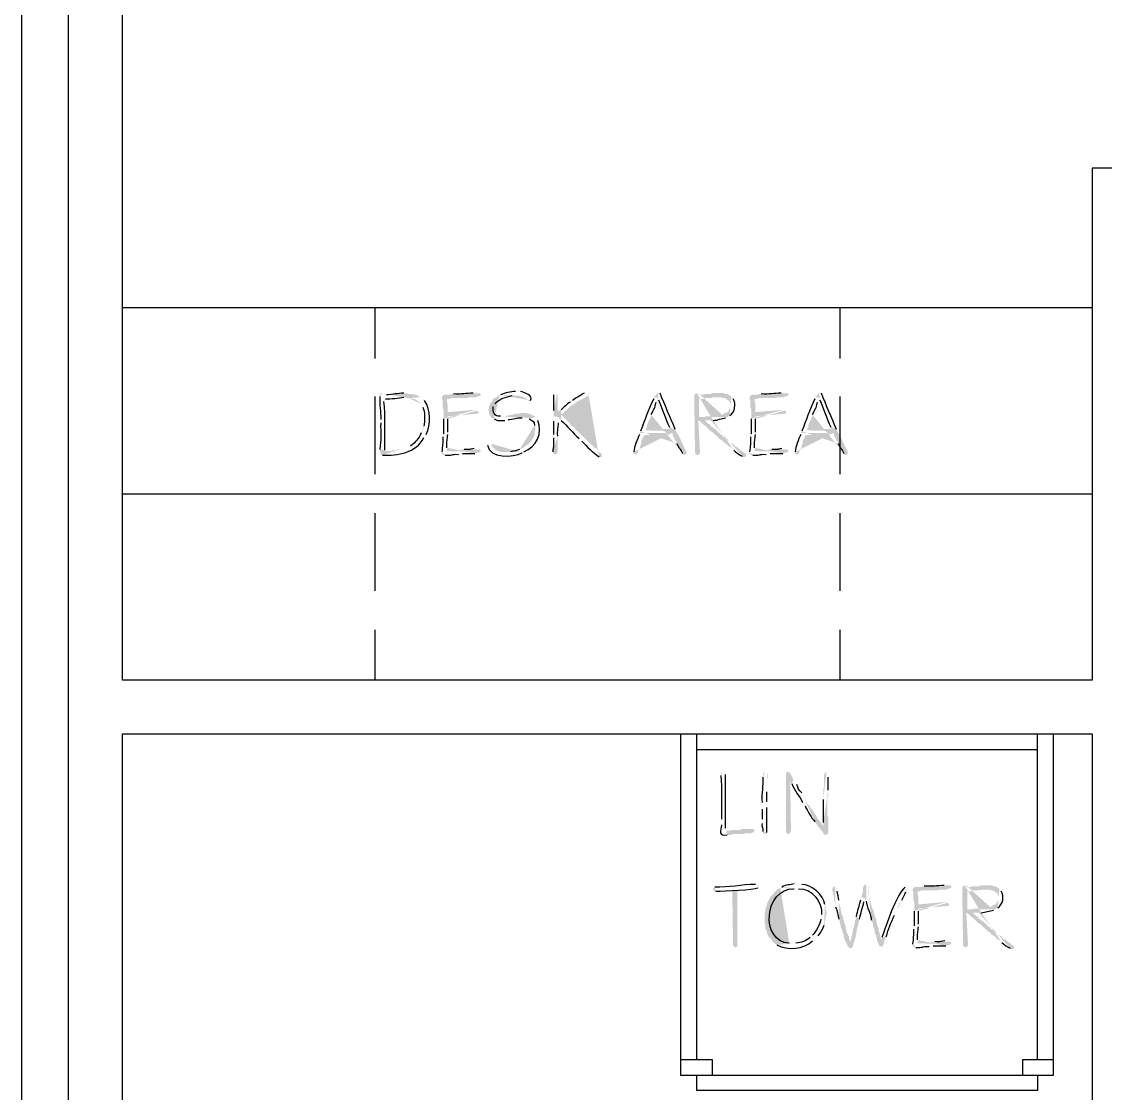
# Model space of a CAD drawing. Header units: inches. Extents: x -167 to 6071, y -6287 to -2731.
# Drawn here: x 190.4 to 260.3, y -5845.2 to -5776.1 of the extents above; entities that cross this region are included whole.
import ezdxf

# ---------------------------------------------------------------- set-up
doc = ezdxf.new("R2010")
doc.units = ezdxf.units.IN
doc.header["$LTSCALE"] = 96
doc.header["$MEASUREMENT"] = 0
doc.layers.add('Furniture', color=7, linetype='Continuous', lineweight=5, true_color=0x994d00)
doc.layers.add('PDF_Geometry', color=7, linetype='Continuous', true_color=0x4a4a4a)
doc.layers.add('PDF_Solid Fills', color=7, linetype='Continuous')

msp = doc.modelspace()

# ---------------------------------------------------------------- hatches: boundary and pattern name
at = {"layer": 'PDF_Solid Fills', "transparency": 33554559}
h = msp.add_hatch(color=256, dxfattribs=at)
h.paths.add_polyline_path([(213.663, -5800.095), (213.61, -5800.095), (213.503, -5800.149), (213.503, -5800.309)], flags=0)
h.paths.add_polyline_path([(213.557, -5801.802), (213.557, -5802.015)], flags=0)
h.paths.add_polyline_path([(213.503, -5803.722), (213.503, -5803.829), (213.823, -5803.829), (213.823, -5803.775)], flags=0)
h.paths.add_polyline_path([(213.77, -5800.629), (213.77, -5800.522), (213.877, -5800.469)], flags=0)
h.paths.add_polyline_path([(215.05, -5800.362), (216.117, -5800.362), (216.01, -5800.309), (215.957, -5800.255), (213.77, -5800.202), (213.717, -5800.149)], flags=0)
h = msp.add_hatch(color=256, dxfattribs=at)
h.paths.add_polyline_path([(215.103, -5800.095), (215.05, -5800.095)], flags=0)
h.paths.add_polyline_path([(213.93, -5800.202), (213.77, -5800.202), (215.957, -5800.255), (215.85, -5800.202), (215.743, -5800.202), (215.583, -5800.149), (215.37, -5800.149), (215.21, -5800.095)], flags=0)
h = msp.add_hatch(color=256, dxfattribs=at)
h.paths.add_polyline_path([(219.85, -5800.042), (219.69, -5800.095), (219.53, -5800.095)], flags=0)
h.paths.add_polyline_path([(218.25, -5800.149), (218.143, -5800.149), (218.037, -5800.202), (217.663, -5800.202), (217.557, -5800.255), (217.503, -5800.362), (217.503, -5800.469), (217.557, -5800.575), (217.557, -5801.002), (217.61, -5801.162), (217.61, -5801.375), (217.877, -5801.322), (217.877, -5800.789), (217.823, -5800.682), (217.823, -5800.469), (217.983, -5800.469), (218.09, -5800.415), (219.103, -5800.415), (219.263, -5800.362), (219.69, -5800.362), (219.797, -5800.309), (219.85, -5800.309), (219.957, -5800.255), (220.01, -5800.255), (220.01, -5800.202), (219.957, -5800.095)], flags=0)
h = msp.add_hatch(color=256, dxfattribs=at)
h.paths.add_polyline_path([(221.237, -5800.202), (221.13, -5800.255), (221.023, -5800.362), (220.917, -5800.415), (220.81, -5800.469), (220.703, -5800.682), (220.597, -5800.735), (220.597, -5800.842), (220.543, -5800.949), (220.543, -5801.055), (220.49, -5801.162), (220.543, -5801.269), (220.543, -5801.429), (220.597, -5801.535), (220.65, -5801.589), (220.703, -5801.695), (220.757, -5801.695), (220.863, -5801.749)], flags=0)
h.paths.add_polyline_path([(221.557, -5801.855), (221.663, -5801.855), (221.77, -5801.802)], flags=0)
h.paths.add_polyline_path([(222.677, -5801.695), (222.783, -5801.642), (223.53, -5801.642), (223.477, -5801.589), (221.29, -5801.589)], flags=0)
h.paths.add_polyline_path([(220.81, -5800.949), (220.863, -5800.842), (220.917, -5800.789)], flags=0)
h.paths.add_polyline_path([(222.037, -5800.255), (222.303, -5800.255)], flags=0)
h = msp.add_hatch(color=256, dxfattribs=at)
h.paths.add_polyline_path([(222.303, -5799.989), (222.25, -5799.989)], flags=0)
h.paths.add_polyline_path([(221.29, -5800.202), (221.237, -5800.202), (222.303, -5800.255), (222.463, -5800.255), (222.57, -5800.309), (222.677, -5800.309), (222.89, -5800.415), (222.997, -5800.522), (223.05, -5800.522), (223.05, -5800.575), (223.157, -5800.629), (223.21, -5800.575)], flags=0)
h.paths.add_polyline_path([(222.57, -5799.989), (222.41, -5799.989)], flags=0)
h = msp.add_hatch(color=256, dxfattribs=at)
h.paths.add_polyline_path([(226.837, -5800.042), (226.73, -5800.095), (226.677, -5800.095)], flags=0)
h.paths.add_polyline_path([(225.93, -5800.575), (225.877, -5800.629), (225.77, -5800.682)], flags=0)
h.paths.add_polyline_path([(225.183, -5801.162), (225.077, -5801.215), (225.023, -5801.322), (224.703, -5801.375), (224.703, -5801.589), (225.023, -5801.642), (225.077, -5801.749), (225.183, -5801.855)], flags=0)
h.paths.add_polyline_path([(226.357, -5803.029), (226.41, -5803.082), (226.517, -5803.189)], flags=0)
h.paths.add_polyline_path([(227.637, -5804.202), (227.797, -5804.202), (227.797, -5803.989), (227.69, -5803.935), (227.583, -5803.829), (227.477, -5803.669), (227.263, -5803.562), (227.21, -5803.455), (227.103, -5803.402), (226.943, -5803.242), (226.89, -5803.189), (226.517, -5802.815), (226.41, -5802.709), (226.25, -5802.549), (226.143, -5802.495), (226.09, -5802.389), (225.93, -5802.229), (225.823, -5802.175), (225.77, -5802.069), (225.663, -5801.962), (225.557, -5801.855), (225.503, -5801.802), (225.397, -5801.695), (225.183, -5801.482), (225.237, -5801.429), (225.343, -5801.375), (225.397, -5801.269), (225.503, -5801.215), (225.77, -5800.949), (225.877, -5800.895), (225.93, -5800.842), (226.143, -5800.735), (226.25, -5800.629), (226.357, -5800.575), (226.463, -5800.522), (226.57, -5800.469), (226.677, -5800.415), (226.783, -5800.362), (226.837, -5800.309), (226.943, -5800.255), (226.997, -5800.149), (226.943, -5800.095)], flags=0)
h = msp.add_hatch(color=256, dxfattribs=at)
h.paths.add_polyline_path([(224.81, -5800.095), (224.703, -5800.149), (224.703, -5800.202)], flags=0)
h.paths.add_polyline_path([(224.703, -5801.215), (224.703, -5801.375), (225.023, -5801.322), (225.023, -5801.269), (224.97, -5801.162), (224.97, -5800.202), (224.917, -5800.149)], flags=0)
h = msp.add_hatch(color=256, dxfattribs=at)
h.paths.add_polyline_path([(231.423, -5800.042), (231.37, -5800.095), (231.37, -5800.149), (231.263, -5800.255), (231.21, -5800.362), (231.477, -5800.415), (231.477, -5800.522)], flags=0)
h.paths.add_polyline_path([(232.17, -5802.282), (232.223, -5802.389), (230.623, -5802.495), (232.597, -5802.549), (232.543, -5802.442)], flags=0)
h.paths.add_polyline_path([(231.583, -5800.095), (231.53, -5800.042)], flags=0)
h = msp.add_hatch(color=256, dxfattribs=at)
h.paths.add_polyline_path([(233.93, -5800.095), (233.823, -5800.149), (233.77, -5800.255), (233.823, -5803.882), (233.823, -5803.935), (233.877, -5804.042), (233.983, -5804.095), (234.09, -5804.042), (234.143, -5803.935), (234.143, -5803.882), (234.037, -5801.855), (234.997, -5801.855)], flags=0)
h.paths.add_polyline_path([(235.797, -5801.695), (235.85, -5801.642), (234.09, -5801.642), (234.09, -5800.469), (234.357, -5800.469), (234.517, -5800.415), (234.89, -5800.415), (234.997, -5800.362), (235.37, -5800.362), (236.17, -5800.309), (236.063, -5800.255), (234.037, -5800.202), (234.037, -5800.095)], flags=0)
for points in [[(235.37, -5800.095), (234.943, -5800.095), (234.837, -5800.149), (234.463, -5800.149), (234.303, -5800.202), (234.037, -5800.202), (236.063, -5800.255), (236.01, -5800.202), (235.903, -5800.149), (235.797, -5800.149), (235.637, -5800.095), (235.53, -5800.095)], [(222.783, -5801.375), (222.623, -5801.375), (222.463, -5801.429), (222.197, -5801.429), (222.09, -5801.482), (221.983, -5801.482), (221.877, -5801.535), (221.717, -5801.535), (221.61, -5801.589), (221.29, -5801.589), (223.477, -5801.589), (223.157, -5801.429), (223.05, -5801.429), (222.943, -5801.375)], [(239.797, -5824.522), (239.69, -5824.575), (239.69, -5828.362), (239.743, -5828.469), (239.85, -5828.522), (239.957, -5828.469), (239.957, -5828.415), (240.01, -5828.309), (239.957, -5825.109), (240.17, -5825.002), (240.01, -5824.682), (239.957, -5824.629), (239.903, -5824.522)], [(237.45, -5828.202), (236.81, -5828.202), (236.757, -5828.255), (236.17, -5828.255), (236.063, -5828.309), (235.797, -5828.309), (237.663, -5828.309), (237.61, -5828.202), (237.557, -5828.202)], [(236.543, -5832.149), (236.223, -5832.149), (236.277, -5835.669), (236.33, -5835.775), (236.437, -5835.829), (236.543, -5835.775), (236.543, -5835.669)], [(252.65, -5831.829), (252.223, -5831.829), (252.117, -5831.882), (251.743, -5831.882), (251.583, -5831.935), (251.317, -5831.935), (253.343, -5831.989), (253.29, -5831.935), (253.183, -5831.882), (253.077, -5831.882), (252.917, -5831.829), (252.81, -5831.829)]]:
    msp.add_hatch(color=256, dxfattribs=at).paths.add_polyline_path(points)
h = msp.add_hatch(color=256, dxfattribs=at)
h.paths.add_polyline_path([(236.17, -5800.309), (235.37, -5800.362), (235.477, -5800.362), (235.637, -5800.415), (235.743, -5800.415), (235.85, -5800.469), (235.903, -5800.522), (236.01, -5800.575), (236.117, -5800.789), (236.117, -5801.002), (236.063, -5801.109), (236.01, -5801.162), (235.957, -5801.269), (235.903, -5801.322), (235.797, -5801.375), (235.637, -5801.429), (235.637, -5801.482), (235.477, -5801.482), (235.37, -5801.535), (235.157, -5801.535), (235.05, -5801.589), (234.517, -5801.589), (234.41, -5801.642), (234.09, -5801.642), (235.957, -5801.642), (235.957, -5801.589), (236.063, -5801.535)], flags=0)
h.paths.add_polyline_path([(236.277, -5800.469), (236.223, -5800.362)], flags=0)
h = msp.add_hatch(color=256, dxfattribs=at)
h.paths.add_polyline_path([(239.69, -5800.042), (239.53, -5800.095), (239.37, -5800.095)], flags=0)
h.paths.add_polyline_path([(238.09, -5800.149), (237.983, -5800.149), (237.877, -5800.202), (237.503, -5800.202), (237.397, -5800.255), (237.343, -5800.362), (237.343, -5800.469), (237.397, -5800.575), (237.397, -5801.002), (237.45, -5801.162), (237.45, -5801.375), (237.717, -5801.322), (237.717, -5800.789), (237.663, -5800.682), (237.663, -5800.469), (237.823, -5800.469), (237.93, -5800.415), (238.943, -5800.415), (239.103, -5800.362), (239.53, -5800.362), (239.637, -5800.309), (239.69, -5800.309), (239.797, -5800.255), (239.85, -5800.255), (239.85, -5800.202), (239.797, -5800.095)], flags=0)
h = msp.add_hatch(color=256, dxfattribs=at)
h.paths.add_polyline_path([(241.823, -5800.042), (241.77, -5800.095), (241.77, -5800.149), (241.663, -5800.255), (241.61, -5800.362), (241.877, -5800.415), (241.877, -5800.522)], flags=0)
h.paths.add_polyline_path([(242.57, -5802.282), (242.623, -5802.389), (241.023, -5802.495), (242.997, -5802.549), (242.943, -5802.442)], flags=0)
h.paths.add_polyline_path([(241.983, -5800.095), (241.93, -5800.042)], flags=0)
h = msp.add_hatch(color=256, dxfattribs=at)
h.paths.add_polyline_path([(216.117, -5800.362), (215.05, -5800.362), (215.103, -5800.362), (215.263, -5800.415), (215.37, -5800.415)], flags=0)
h.paths.add_polyline_path([(216.17, -5800.789, 0.210954), (215.37, -5800.415)], flags=0)
h.paths.add_polyline_path([(216.17, -5800.789), (216.277, -5801.002)], flags=0)
h.paths.add_polyline_path([(216.33, -5802.229), (216.33, -5802.335), (216.17, -5802.655)], flags=0)
h.paths.add_polyline_path([(215.477, -5803.509), (215.37, -5803.562), (215.263, -5803.562), (215.157, -5803.615), (214.997, -5803.669), (214.89, -5803.722), (214.677, -5803.722), (214.57, -5803.775), (214.357, -5803.775), (214.197, -5803.829), (213.503, -5803.829), (213.557, -5803.989), (213.557, -5804.042), (213.663, -5804.095)], flags=0)
h.paths.add_polyline_path([(216.33, -5802.975), (216.383, -5802.869), (216.437, -5802.869), (216.49, -5802.762)], flags=0)
h.paths.add_polyline_path([(216.383, -5800.575), (216.277, -5800.522), (216.277, -5800.469), (216.223, -5800.415)], flags=0)
h = msp.add_hatch(color=256, dxfattribs=at)
h.paths.add_polyline_path([(231.21, -5800.362), (231.157, -5800.469)], flags=0)
h.paths.add_polyline_path([(230.303, -5802.549), (230.25, -5802.655), (232.33, -5802.655), (232.383, -5802.709), (232.383, -5802.815), (232.49, -5803.029), (232.543, -5803.135), (232.65, -5803.242), (232.65, -5803.349)], flags=0)
h.paths.add_polyline_path([(233.023, -5803.989), (233.13, -5804.095), (233.237, -5804.042), (233.29, -5803.935), (232.81, -5802.922), (232.703, -5802.709), (232.65, -5802.655), (232.597, -5802.549), (230.623, -5802.495), (230.73, -5802.282), (230.73, -5802.175), (230.783, -5802.015), (230.89, -5801.802), (230.943, -5801.695), (230.943, -5801.642), (230.997, -5801.589), (230.997, -5801.482)], flags=0)
h.paths.add_polyline_path([(231.317, -5800.682), (231.423, -5800.575), (231.477, -5800.415)], flags=0)
h = msp.add_hatch(color=256, dxfattribs=at)
h.paths.add_polyline_path([(241.61, -5800.362), (241.557, -5800.469)], flags=0)
h.paths.add_polyline_path([(240.703, -5802.549), (240.65, -5802.655), (242.73, -5802.655), (242.783, -5802.709), (242.783, -5802.815), (242.89, -5803.029), (242.943, -5803.135), (243.05, -5803.242), (243.05, -5803.349)], flags=0)
h.paths.add_polyline_path([(243.423, -5803.989), (243.53, -5804.095), (243.637, -5804.042), (243.69, -5803.935), (243.21, -5802.922), (243.103, -5802.709), (243.05, -5802.655), (242.997, -5802.549), (241.023, -5802.495), (241.13, -5802.282), (241.13, -5802.175), (241.183, -5802.015), (241.29, -5801.802), (241.343, -5801.695), (241.343, -5801.642), (241.397, -5801.589), (241.397, -5801.482)], flags=0)
h.paths.add_polyline_path([(241.717, -5800.682), (241.823, -5800.575), (241.877, -5800.415)], flags=0)
h = msp.add_hatch(color=256, dxfattribs=at)
h.paths.add_polyline_path([(219.69, -5801.162), (217.877, -5801.322), (217.61, -5801.375), (217.61, -5801.749)], flags=0)
h.paths.add_polyline_path([(217.61, -5802.709), (217.61, -5802.815), (217.557, -5802.922)], flags=0)
h.paths.add_polyline_path([(217.503, -5803.882), (217.503, -5803.989), (217.61, -5804.095), (217.717, -5804.095)], flags=0)
h.paths.add_polyline_path([(218.57, -5804.042), (218.677, -5804.042), (218.837, -5803.989)], flags=0)
h.paths.add_polyline_path([(219.637, -5803.989), (219.797, -5803.935), (219.903, -5803.935), (219.957, -5803.882), (217.823, -5803.829), (217.823, -5803.615)], flags=0)
h.paths.add_polyline_path([(217.877, -5802.762), (217.877, -5802.602)], flags=0)
h.paths.add_polyline_path([(217.877, -5801.749), (217.877, -5801.589), (219.69, -5801.429), (219.85, -5801.429), (219.85, -5801.322), (219.797, -5801.215)], flags=0)
h = msp.add_hatch(color=256, dxfattribs=at)
h.paths.add_polyline_path([(223.53, -5801.642), (222.783, -5801.642), (222.89, -5801.695), (223.05, -5801.695), (223.157, -5801.749)], flags=0)
h.paths.add_polyline_path([(223.477, -5802.175), (223.53, -5802.282), (223.53, -5802.495), (223.477, -5802.602), (223.477, -5802.815), (223.37, -5803.029), (223.317, -5803.135), (223.05, -5803.402), (222.943, -5803.455), (222.837, -5803.562), (222.517, -5803.722)], flags=0)
h.paths.add_polyline_path([(221.93, -5803.882), (221.557, -5803.882), (222.783, -5803.882)], flags=0)
h.paths.add_polyline_path([(223.69, -5801.855), (223.583, -5801.749)], flags=0)
h = msp.add_hatch(color=256, dxfattribs=at)
h.paths.add_polyline_path([(224.703, -5801.589), (224.703, -5801.909)], flags=0)
h.paths.add_polyline_path([(224.703, -5802.762), (224.703, -5802.975)], flags=0)
h.paths.add_polyline_path([(224.65, -5803.882), (224.703, -5803.989), (224.81, -5804.042), (224.863, -5804.042), (224.917, -5803.989), (224.97, -5803.882), (224.97, -5802.869)], flags=0)
h.paths.add_polyline_path([(225.023, -5802.015), (225.023, -5801.642)], flags=0)
h = msp.add_hatch(color=256, dxfattribs=at)
h.paths.add_polyline_path([(239.53, -5801.162), (237.717, -5801.322), (237.45, -5801.375), (237.45, -5801.749)], flags=0)
h.paths.add_polyline_path([(237.45, -5802.709), (237.45, -5802.815), (237.397, -5802.922)], flags=0)
h.paths.add_polyline_path([(237.343, -5803.882), (237.343, -5803.989), (237.45, -5804.095), (237.557, -5804.095)], flags=0)
h.paths.add_polyline_path([(238.41, -5804.042), (238.517, -5804.042), (238.677, -5803.989)], flags=0)
h.paths.add_polyline_path([(239.477, -5803.989), (239.637, -5803.935), (239.743, -5803.935), (239.797, -5803.882), (237.663, -5803.829), (237.663, -5803.615)], flags=0)
h.paths.add_polyline_path([(237.717, -5802.762), (237.717, -5802.602)], flags=0)
h.paths.add_polyline_path([(237.717, -5801.749), (237.717, -5801.589), (239.53, -5801.429), (239.69, -5801.429), (239.69, -5801.322), (239.637, -5801.215)], flags=0)
h = msp.add_hatch(color=256, dxfattribs=at)
h.paths.add_polyline_path([(234.997, -5801.855), (234.037, -5801.855), (234.143, -5801.909), (234.357, -5802.122), (234.463, -5802.175), (234.57, -5802.282), (234.837, -5802.549), (234.943, -5802.602), (235.21, -5802.869), (235.317, -5802.922), (235.37, -5803.029), (235.477, -5803.082), (235.583, -5803.135), (235.637, -5803.242), (235.743, -5803.295), (235.797, -5803.349), (235.903, -5803.402), (235.957, -5803.509), (236.17, -5803.615), (236.33, -5803.775)], flags=0)
h.paths.add_polyline_path([(236.863, -5804.149), (236.917, -5804.202), (237.077, -5804.202), (237.13, -5804.095), (237.077, -5803.989), (236.97, -5803.935), (236.863, -5803.829), (236.757, -5803.775), (236.597, -5803.615), (236.383, -5803.509), (236.33, -5803.402), (236.117, -5803.295), (236.01, -5803.189), (235.903, -5803.135), (235.85, -5803.029), (235.637, -5802.922), (235.583, -5802.815), (235.477, -5802.762), (235.157, -5802.442), (235.05, -5802.389), (234.943, -5802.282), (234.837, -5802.229), (234.783, -5802.122), (234.677, -5802.069), (234.463, -5801.855), (234.837, -5801.855)], flags=0)
h = msp.add_hatch(color=256, dxfattribs=at)
h.paths.add_polyline_path([(230.25, -5802.655), (230.25, -5802.762)], flags=0)
h.paths.add_polyline_path([(229.877, -5803.882), (229.877, -5803.989), (229.983, -5804.042), (230.037, -5804.042), (230.143, -5803.935), (230.143, -5803.829), (230.25, -5803.722), (230.303, -5803.509), (230.303, -5803.455), (230.357, -5803.349), (230.357, -5803.189), (230.463, -5802.975), (230.517, -5802.869), (230.517, -5802.815), (232.33, -5802.655)], flags=0)
h = msp.add_hatch(color=256, dxfattribs=at)
h.paths.add_polyline_path([(240.65, -5802.655), (240.65, -5802.762)], flags=0)
h.paths.add_polyline_path([(240.277, -5803.882), (240.277, -5803.989), (240.383, -5804.042), (240.437, -5804.042), (240.543, -5803.935), (240.543, -5803.829), (240.65, -5803.722), (240.703, -5803.509), (240.703, -5803.455), (240.757, -5803.349), (240.757, -5803.189), (240.917, -5802.869), (240.917, -5802.815), (242.73, -5802.655)], flags=0)
h = msp.add_hatch(color=256, dxfattribs=at)
h.paths.add_polyline_path([(219.797, -5803.669), (219.583, -5803.669)], flags=0)
h.paths.add_polyline_path([(218.943, -5803.722), (218.783, -5803.722), (218.677, -5803.775), (218.197, -5803.775), (218.037, -5803.829), (217.823, -5803.829), (219.957, -5803.882), (220.01, -5803.829), (219.957, -5803.722)], flags=0)
h = msp.add_hatch(color=256, dxfattribs=at)
h.paths.add_polyline_path([(220.543, -5803.295), (220.437, -5803.349), (220.437, -5803.455)], flags=0)
h.paths.add_polyline_path([(222.677, -5803.935), (222.783, -5803.882), (221.237, -5803.882), (221.13, -5803.829), (221.077, -5803.829), (220.97, -5803.775), (220.917, -5803.669), (220.81, -5803.615), (220.703, -5803.509), (220.703, -5803.402), (220.65, -5803.349)], flags=0)
h = msp.add_hatch(color=256, dxfattribs=at)
h.paths.add_polyline_path([(239.637, -5803.669), (239.423, -5803.669)], flags=0)
h.paths.add_polyline_path([(238.783, -5803.722), (238.623, -5803.722), (238.517, -5803.775), (238.037, -5803.775), (237.877, -5803.829), (237.663, -5803.829), (239.797, -5803.882), (239.85, -5803.829), (239.797, -5803.722)], flags=0)
h = msp.add_hatch(color=256, dxfattribs=at)
h.paths.add_polyline_path([(235.637, -5824.522), (235.53, -5824.575), (235.477, -5824.735)], flags=0)
h.paths.add_polyline_path([(235.53, -5827.562), (235.53, -5827.935)], flags=0)
h.paths.add_polyline_path([(235.903, -5828.575), (236.117, -5828.575), (236.277, -5828.522), (236.97, -5828.522), (237.077, -5828.469), (237.45, -5828.469), (237.557, -5828.415), (237.61, -5828.415), (237.663, -5828.309), (235.797, -5828.309), (235.797, -5828.149)], flags=0)
h.paths.add_polyline_path([(235.797, -5824.682), (235.743, -5824.575)], flags=0)
h = msp.add_hatch(color=256, dxfattribs=at)
h.paths.add_polyline_path([(238.357, -5824.522), (238.25, -5824.575), (238.197, -5824.735), (238.197, -5824.842)], flags=0)
h.paths.add_polyline_path([(238.143, -5826.495), (238.143, -5826.922)], flags=0)
h.paths.add_polyline_path([(238.143, -5827.562), (238.143, -5827.829)], flags=0)
h.paths.add_polyline_path([(238.197, -5828.362), (238.25, -5828.469), (238.303, -5828.522), (238.357, -5828.522), (238.41, -5828.469), (238.463, -5828.415)], flags=0)
h.paths.add_polyline_path([(238.463, -5826.815), (238.463, -5826.442)], flags=0)
h.paths.add_polyline_path([(238.463, -5825.802), (238.463, -5825.002), (238.517, -5824.895), (238.517, -5824.682), (238.463, -5824.575)], flags=0)
h = msp.add_hatch(color=256, dxfattribs=at)
h.paths.add_polyline_path([(242.303, -5824.522), (242.197, -5824.575), (242.143, -5824.735), (242.143, -5825.535), (242.09, -5825.589), (242.09, -5826.282)], flags=0)
h.paths.add_polyline_path([(242.09, -5827.775), (242.09, -5828.042), (241.77, -5828.042), (241.877, -5828.149), (241.93, -5828.255), (242.037, -5828.362), (242.09, -5828.469), (242.143, -5828.522), (242.197, -5828.575), (242.25, -5828.575), (242.357, -5828.522), (242.41, -5828.415), (242.41, -5827.455), (242.357, -5827.349), (242.357, -5826.175), (242.41, -5826.069), (242.41, -5825.695)], flags=0)
h.paths.add_polyline_path([(242.41, -5824.842), (242.41, -5824.575)], flags=0)
h = msp.add_hatch(color=256, dxfattribs=at)
h.paths.add_polyline_path([(240.17, -5825.002), (239.957, -5825.109), (239.957, -5825.162), (240.063, -5825.269)], flags=0)
h.paths.add_polyline_path([(240.757, -5826.495), (240.81, -5826.602), (240.917, -5826.709)], flags=0)
h.paths.add_polyline_path([(241.557, -5827.722), (241.77, -5828.042), (242.09, -5828.042), (242.037, -5827.935), (241.983, -5827.882), (241.877, -5827.669), (241.77, -5827.615), (241.61, -5827.295), (241.503, -5827.189), (241.397, -5826.975), (241.29, -5826.869), (241.183, -5826.655), (241.13, -5826.655), (241.023, -5826.442), (240.97, -5826.389), (240.757, -5825.962), (240.703, -5825.855)], flags=0)
h.paths.add_polyline_path([(240.383, -5825.322), (240.277, -5825.109)], flags=0)
h = msp.add_hatch(color=256, dxfattribs=at)
h.paths.add_polyline_path([(240.33, -5831.722), (240.223, -5831.722)], flags=0)
h.paths.add_polyline_path([(239.423, -5831.935), (239.317, -5831.989), (240.33, -5832.042), (240.49, -5832.042)], flags=0)
h.paths.add_polyline_path([(241.983, -5833.695), (241.983, -5833.909), (241.93, -5834.015)], flags=0)
h.paths.add_polyline_path([(241.397, -5835.029), (241.237, -5835.189)], flags=0)
h.paths.add_polyline_path([(240.33, -5835.562), (240.223, -5835.562), (240.063, -5835.615), (239.05, -5835.615), (239.103, -5835.669)], flags=0)
h.paths.add_polyline_path([(241.397, -5835.402), (241.503, -5835.349), (241.503, -5835.295), (241.61, -5835.242), (241.717, -5835.135), (241.77, -5835.082)], flags=0)
h.paths.add_polyline_path([(242.143, -5834.389), (242.197, -5834.282), (242.197, -5834.175), (242.25, -5834.069), (242.25, -5833.855), (242.303, -5833.695), (242.303, -5833.535), (242.25, -5833.375), (242.25, -5833.162), (242.197, -5833.055)], flags=0)
h.paths.add_polyline_path([(240.703, -5831.775), (240.597, -5831.775), (240.49, -5831.722)], flags=0)
h = msp.add_hatch(color=256, dxfattribs=at)
h.paths.add_polyline_path([(237.77, -5831.775), (237.717, -5831.775)], flags=0)
h.paths.add_polyline_path([(235.103, -5831.935), (234.997, -5831.989), (234.997, -5832.095), (235.05, -5832.202), (235.157, -5832.202)], flags=0)
h.paths.add_polyline_path([(237.877, -5831.989), (237.93, -5831.882), (237.877, -5831.829)], flags=0)
h = msp.add_hatch(color=256, dxfattribs=at)
h.paths.add_polyline_path([(239.317, -5831.989), (239.103, -5832.095), (239.05, -5832.202), (238.943, -5832.255), (238.89, -5832.362), (238.73, -5832.522), (238.677, -5832.575), (238.517, -5832.895), (238.463, -5833.002), (238.463, -5833.109), (238.357, -5833.322), (238.357, -5833.535), (238.303, -5833.695), (238.303, -5834.229), (238.357, -5834.335), (238.357, -5834.602), (238.463, -5834.815), (238.463, -5834.922), (238.517, -5835.029), (238.57, -5835.135), (238.623, -5835.189), (238.73, -5835.295), (238.783, -5835.349), (238.783, -5835.402), (238.943, -5835.562), (239.05, -5835.615), (240.063, -5835.615), (239.903, -5835.562)], flags=0)
h.paths.add_polyline_path([(240.223, -5832.042), (240.33, -5832.042)], flags=0)
h = msp.add_hatch(color=256, dxfattribs=at)
h.paths.add_polyline_path([(242.837, -5831.882), (242.73, -5831.935), (242.677, -5832.042), (242.677, -5832.149), (242.73, -5832.309), (242.73, -5832.415), (242.783, -5832.522), (242.783, -5832.789), (242.837, -5832.842), (242.837, -5832.949), (242.89, -5833.055), (242.89, -5833.215)], flags=0)
h.paths.add_polyline_path([(243.103, -5834.015), (243.157, -5834.122), (243.157, -5834.229), (243.21, -5834.389), (243.21, -5834.495), (243.317, -5834.709), (243.317, -5834.815), (243.423, -5835.029), (243.423, -5835.189), (243.477, -5835.349), (243.637, -5835.669), (243.637, -5835.722), (243.797, -5835.882), (243.903, -5835.882), (244.01, -5835.775), (244.01, -5835.669), (244.063, -5835.509), (243.85, -5835.509), (243.85, -5835.455), (243.797, -5835.349), (243.743, -5835.242), (243.743, -5835.135), (243.69, -5835.029), (243.583, -5834.815), (243.583, -5834.709), (243.53, -5834.602), (243.53, -5834.442), (243.423, -5834.229), (243.423, -5834.069), (243.37, -5833.962), (243.37, -5833.855), (243.263, -5833.642), (243.263, -5833.535), (243.21, -5833.429), (243.21, -5833.269), (243.157, -5833.162), (243.157, -5833.055), (243.103, -5832.949), (243.103, -5832.789)], flags=0)
h.paths.add_polyline_path([(242.997, -5832.202), (242.997, -5832.149), (242.943, -5831.989), (242.89, -5831.935)], flags=0)
h = msp.add_hatch(color=256, dxfattribs=at)
h.paths.add_polyline_path([(244.863, -5831.775), (244.81, -5831.775), (244.703, -5831.882), (244.65, -5831.989), (244.65, -5832.255), (244.597, -5832.362), (244.597, -5832.469), (244.543, -5832.575), (244.81, -5832.682), (244.81, -5832.735), (244.863, -5832.842)], flags=0)
h.paths.add_polyline_path([(245.183, -5834.069), (245.29, -5834.282), (245.29, -5834.442), (245.343, -5834.549), (245.397, -5834.709), (245.397, -5834.815), (245.45, -5834.975), (245.503, -5835.029), (245.503, -5835.189), (245.557, -5835.295), (245.557, -5835.402), (245.61, -5835.509), (245.663, -5835.669), (245.717, -5835.722), (245.823, -5835.775), (245.93, -5835.775), (245.93, -5835.722), (246.037, -5835.509), (246.037, -5835.349), (245.823, -5835.349), (245.77, -5835.189), (245.77, -5835.082), (245.717, -5834.975), (245.717, -5834.869), (245.663, -5834.762), (245.663, -5834.602), (245.557, -5834.389), (245.557, -5834.282), (245.503, -5834.175), (245.503, -5834.015), (245.397, -5833.802), (245.397, -5833.695), (245.343, -5833.589), (245.343, -5833.482), (245.237, -5833.269), (245.183, -5833.055), (245.13, -5832.842), (245.077, -5832.682), (245.023, -5832.575), (245.023, -5832.415), (244.97, -5832.362), (244.97, -5832.042), (245.023, -5831.935), (244.97, -5831.829)], flags=0)
h = msp.add_hatch(color=256, dxfattribs=at)
h.paths.add_polyline_path([(247.423, -5831.935), (247.37, -5831.935)], flags=0)
h.paths.add_polyline_path([(245.877, -5835.189), (245.823, -5835.349), (246.037, -5835.349), (246.143, -5835.135)], flags=0)
h.paths.add_polyline_path([(246.677, -5833.749), (246.89, -5833.322), (246.89, -5833.215), (246.997, -5833.002), (247.103, -5832.895), (247.157, -5832.789)], flags=0)
h.paths.add_polyline_path([(247.423, -5832.255), (247.53, -5832.095), (247.53, -5831.935)], flags=0)
h = msp.add_hatch(color=256, dxfattribs=at)
h.paths.add_polyline_path([(250.197, -5831.775), (250.037, -5831.829), (249.877, -5831.829)], flags=0)
h.paths.add_polyline_path([(248.597, -5831.882), (248.49, -5831.882), (248.383, -5831.935), (248.01, -5831.935), (247.903, -5831.989), (247.85, -5832.095), (247.85, -5832.202), (247.903, -5832.309), (247.903, -5832.735), (247.957, -5832.895), (247.957, -5833.109), (248.223, -5833.055), (248.223, -5832.522), (248.17, -5832.415), (248.17, -5832.202), (248.33, -5832.202), (248.437, -5832.149), (249.45, -5832.149), (249.61, -5832.095), (250.037, -5832.095), (250.143, -5832.042), (250.197, -5832.042), (250.303, -5831.989), (250.357, -5831.989), (250.357, -5831.935), (250.303, -5831.829)], flags=0)
h = msp.add_hatch(color=256, dxfattribs=at)
h.paths.add_polyline_path([(251.21, -5831.829), (251.103, -5831.882), (251.05, -5831.989), (251.103, -5835.615), (251.103, -5835.669), (251.157, -5835.775), (251.263, -5835.829), (251.37, -5835.775), (251.423, -5835.669), (251.423, -5835.615), (251.317, -5833.589), (252.277, -5833.589)], flags=0)
h.paths.add_polyline_path([(253.077, -5833.429), (253.13, -5833.375), (251.37, -5833.375), (251.37, -5832.202), (251.637, -5832.202), (251.797, -5832.149), (252.17, -5832.149), (252.277, -5832.095), (252.65, -5832.095), (253.45, -5832.042), (253.343, -5831.989), (251.317, -5831.935), (251.317, -5831.829)], flags=0)
h = msp.add_hatch(color=256, dxfattribs=at)
h.paths.add_polyline_path([(253.45, -5832.042), (252.65, -5832.095), (252.757, -5832.095), (252.917, -5832.149), (253.023, -5832.149), (253.13, -5832.202), (253.183, -5832.255), (253.29, -5832.309), (253.397, -5832.522), (253.397, -5832.735), (253.343, -5832.842), (253.29, -5832.895), (253.237, -5833.002), (253.183, -5833.055), (253.077, -5833.109), (252.917, -5833.162), (252.917, -5833.215), (252.757, -5833.215), (252.65, -5833.269), (252.437, -5833.269), (252.33, -5833.322), (251.797, -5833.322), (251.69, -5833.375), (251.37, -5833.375), (253.237, -5833.375), (253.237, -5833.322), (253.343, -5833.269)], flags=0)
h.paths.add_polyline_path([(253.557, -5832.202), (253.503, -5832.095)], flags=0)
h = msp.add_hatch(color=256, dxfattribs=at)
h.paths.add_polyline_path([(244.543, -5832.575), (244.49, -5832.682), (244.49, -5832.789)], flags=0)
h.paths.add_polyline_path([(244.223, -5833.855), (244.17, -5833.962), (244.17, -5834.069), (244.117, -5834.175), (244.117, -5834.335), (244.063, -5834.442), (244.063, -5834.549), (244.01, -5834.655), (244.01, -5834.762), (243.957, -5834.922), (243.957, -5835.029), (243.903, -5835.135), (243.903, -5835.242), (243.85, -5835.402), (243.85, -5835.509), (244.063, -5835.509), (244.117, -5835.349), (244.17, -5835.189), (244.17, -5835.082), (244.223, -5834.975), (244.223, -5834.815), (244.277, -5834.709), (244.277, -5834.549), (244.33, -5834.442), (244.33, -5834.335), (244.383, -5834.229), (244.383, -5834.122), (244.437, -5834.015)], flags=0)
h.paths.add_polyline_path([(244.703, -5832.895), (244.81, -5832.682)], flags=0)
h = msp.add_hatch(color=256, dxfattribs=at)
h.paths.add_polyline_path([(250.037, -5832.895), (248.223, -5833.055), (247.957, -5833.109), (247.957, -5833.482)], flags=0)
h.paths.add_polyline_path([(247.957, -5834.442), (247.957, -5834.549), (247.903, -5834.655)], flags=0)
h.paths.add_polyline_path([(247.85, -5835.615), (247.85, -5835.722), (247.957, -5835.829), (248.063, -5835.829)], flags=0)
h.paths.add_polyline_path([(248.917, -5835.775), (249.023, -5835.775), (249.183, -5835.722)], flags=0)
h.paths.add_polyline_path([(249.983, -5835.722), (250.143, -5835.669), (250.25, -5835.669), (250.303, -5835.615), (248.17, -5835.562), (248.17, -5835.349)], flags=0)
h.paths.add_polyline_path([(248.223, -5834.495), (248.223, -5834.335)], flags=0)
h.paths.add_polyline_path([(248.223, -5833.482), (248.223, -5833.322), (250.037, -5833.162), (250.197, -5833.162), (250.197, -5833.055), (250.143, -5832.949)], flags=0)
h = msp.add_hatch(color=256, dxfattribs=at)
h.paths.add_polyline_path([(252.277, -5833.589), (251.317, -5833.589), (251.423, -5833.642), (251.637, -5833.855), (251.743, -5833.909), (251.85, -5834.015), (252.117, -5834.282), (252.223, -5834.335), (252.49, -5834.602), (252.597, -5834.655), (252.65, -5834.762), (252.863, -5834.869), (252.917, -5834.975), (253.023, -5835.029), (253.077, -5835.082), (253.183, -5835.135), (253.237, -5835.242), (253.45, -5835.349), (253.61, -5835.509)], flags=0)
h.paths.add_polyline_path([(254.143, -5835.882), (254.197, -5835.935), (254.357, -5835.935), (254.41, -5835.829), (254.357, -5835.722), (254.25, -5835.669), (254.143, -5835.562), (254.037, -5835.509), (253.877, -5835.349), (253.663, -5835.242), (253.61, -5835.135), (253.503, -5835.082), (253.397, -5835.029), (253.29, -5834.922), (253.183, -5834.869), (253.13, -5834.762), (252.917, -5834.655), (252.863, -5834.549), (252.757, -5834.495), (252.437, -5834.175), (252.33, -5834.122), (252.223, -5834.015), (252.117, -5833.962), (252.063, -5833.855), (251.957, -5833.802), (251.85, -5833.695), (251.743, -5833.589), (252.117, -5833.589)], flags=0)
h = msp.add_hatch(color=256, dxfattribs=at)
h.paths.add_polyline_path([(250.143, -5835.402), (249.93, -5835.402)], flags=0)
h.paths.add_polyline_path([(249.29, -5835.455), (249.13, -5835.455), (249.023, -5835.509), (248.543, -5835.509), (248.383, -5835.562), (248.17, -5835.562), (250.303, -5835.615), (250.357, -5835.562), (250.303, -5835.455)], flags=0)

# ---------------------------------------------------------------- linework, layer by layer
at = {"layer": 'Furniture', "transparency": 33554687}
msp.add_lwpolyline([(232.917, -5822.069), (256.917, -5822.069), (256.917, -5844.095), (232.917, -5844.095)], close=True, dxfattribs=at)
for points in [[(233.93, -5843.082), (233.93, -5822.069)], [(255.903, -5843.082), (255.903, -5822.069)], [(255.903, -5823.082), (233.93, -5823.082)], [(234.943, -5844.095), (234.943, -5843.082), (232.917, -5843.082)], [(256.917, -5843.082), (254.943, -5843.082), (254.943, -5844.095)], [(255.903, -5844.095), (255.903, -5845.055), (233.93, -5845.055), (233.93, -5844.095)]]:
    msp.add_lwpolyline(points, dxfattribs=at)
at = {"layer": 'PDF_Geometry', "color": 7}
msp.add_lwpolyline([(191.903, -5581.109), (193.397, -5581.109), (193.397, -6048.575), (190.41, -6048.575), (190.41, -5581.109)], close=True, dxfattribs=at)
for points in [[(369.93, -5829.055), (262.943, -5829.055), (262.943, -5785.589), (259.423, -5785.589), (259.423, -5818.602), (196.917, -5818.602), (196.917, -5581.109)], [(196.917, -5994.069), (196.917, -5822.069), (259.423, -5822.069), (259.423, -5847.135), (265.397, -5853.109), (267.903, -5850.655), (262.943, -5845.695), (262.943, -5832.575), (324.917, -5832.575), (324.917, -5872.575), (289.823, -5872.575), (284.863, -5867.615), (282.41, -5870.069), (286.25, -5873.962), (283.423, -5876.789), (285.93, -5879.295), (289.13, -5876.095), (376.97, -5876.095)]]:
    msp.add_lwpolyline(points, dxfattribs=at)
at = {"layer": 'PDF_Geometry'}
for points in [[(259.423, -5794.602), (196.917, -5794.602)], [(213.183, -5794.602), (213.183, -5797.855)], [(243.157, -5794.602), (243.157, -5797.855)], [(213.183, -5800.309), (213.183, -5805.322)], [(243.157, -5800.309), (243.157, -5805.322)], [(259.423, -5806.602), (196.917, -5806.602)], [(213.183, -5807.829), (213.183, -5812.842)], [(243.157, -5807.829), (243.157, -5812.842)], [(213.183, -5815.349), (213.183, -5818.602)], [(243.157, -5815.349), (243.157, -5818.602)], [(233.93, -5843.082), (233.93, -5822.069)], [(255.903, -5843.082), (255.903, -5822.069)], [(255.903, -5823.082), (233.93, -5823.082)], [(234.943, -5844.095), (234.943, -5843.082), (232.917, -5843.082)], [(256.917, -5843.082), (254.943, -5843.082), (254.943, -5844.095)], [(255.903, -5844.095), (255.903, -5845.055), (233.93, -5845.055), (233.93, -5844.095)]]:
    msp.add_lwpolyline(points, dxfattribs=at)
msp.add_lwpolyline([(232.917, -5822.069), (256.917, -5822.069), (256.917, -5844.095), (232.917, -5844.095)], close=True, dxfattribs=at)
for points in [[(213.503, -5800.309), (213.463, -5800.928), (213.585, -5801.21), (213.557, -5801.802)], [(215.05, -5800.095), (214.673, -5800.107), (214.308, -5800.191), (213.93, -5800.202)], [(219.53, -5800.095), (219.046, -5800.112), (218.792, -5800.18), (218.25, -5800.149)], [(220.917, -5800.789), (221.244, -5800.405), (221.601, -5800.369), (222.037, -5800.255)], [(222.25, -5799.989), (221.92, -5799.999), (221.59, -5800.064), (221.29, -5800.202)], [(223.21, -5800.575), (223.462, -5800.223), (222.782, -5800.065), (222.57, -5799.989)], [(224.703, -5800.202), (224.703, -5800.54), (224.703, -5800.878), (224.703, -5801.215)], [(226.677, -5800.095), (226.494, -5800.209), (226.046, -5800.433), (225.93, -5800.575)], [(232.543, -5802.442), (232.236, -5801.655), (231.867, -5800.894), (231.583, -5800.095)], [(239.37, -5800.095), (238.886, -5800.112), (238.632, -5800.18), (238.09, -5800.149)], [(242.943, -5802.442), (242.636, -5801.655), (242.267, -5800.894), (241.983, -5800.095)], [(213.823, -5803.775), (213.794, -5802.799), (213.886, -5801.551), (213.77, -5800.629)], [(213.877, -5800.469), (214.191, -5800.466), (214.74, -5800.406), (215.05, -5800.362)], [(216.277, -5801.002), (216.416, -5801.279), (216.426, -5801.927), (216.33, -5802.229)], [(216.49, -5802.762), (216.777, -5802.062), (216.824, -5801.223), (216.383, -5800.575)], [(221.29, -5801.589), (220.848, -5801.607), (220.782, -5801.316), (220.81, -5800.949)], [(225.77, -5800.682), (225.529, -5800.803), (225.391, -5801.003), (225.183, -5801.162)], [(231.157, -5800.469), (230.784, -5801.181), (230.601, -5801.84), (230.303, -5802.549)], [(230.997, -5801.482), (231.178, -5801.103), (231.228, -5801.102), (231.317, -5800.682)], [(231.477, -5800.522), (231.694, -5801.097), (231.913, -5801.72), (232.17, -5802.282)], [(236.063, -5801.535), (236.401, -5801.357), (236.494, -5800.781), (236.277, -5800.469)], [(241.557, -5800.469), (241.184, -5801.181), (241.001, -5801.84), (240.703, -5802.549)], [(241.397, -5801.482), (241.578, -5801.103), (241.628, -5801.102), (241.717, -5800.682)], [(241.877, -5800.522), (242.094, -5801.097), (242.313, -5801.721), (242.57, -5802.282)], [(221.77, -5801.802), (222.079, -5801.807), (222.36, -5801.65), (222.677, -5801.695)], [(234.997, -5801.855), (235.276, -5801.849), (235.526, -5801.717), (235.797, -5801.695)], [(213.557, -5802.015), (213.546, -5802.618), (213.592, -5803.124), (213.503, -5803.722)], [(217.61, -5801.749), (217.61, -5802.069), (217.61, -5802.389), (217.61, -5802.709)], [(217.877, -5802.602), (217.877, -5802.318), (217.877, -5802.033), (217.877, -5801.749)], [(220.863, -5801.749), (221.149, -5801.927), (221.214, -5801.836), (221.557, -5801.855)], [(222.783, -5803.882), (223.59, -5803.558), (224.03, -5802.672), (223.69, -5801.855)], [(223.157, -5801.749), (223.238, -5801.852), (223.513, -5801.892), (223.477, -5802.175)], [(224.703, -5801.909), (224.703, -5802.193), (224.703, -5802.478), (224.703, -5802.762)], [(224.97, -5802.869), (224.939, -5802.432), (225.022, -5802.359), (225.023, -5802.015)], [(225.183, -5801.855), (225.6, -5802.205), (225.942, -5802.654), (226.357, -5803.029)], [(237.45, -5801.749), (237.45, -5802.069), (237.45, -5802.389), (237.45, -5802.709)], [(237.717, -5802.602), (237.717, -5802.318), (237.717, -5802.033), (237.717, -5801.749)], [(213.663, -5804.095), (214.628, -5804.138), (215.873, -5803.94), (216.33, -5802.975)], [(216.17, -5802.655), (215.967, -5803.098), (215.845, -5803.208), (215.477, -5803.509)], [(217.557, -5802.922), (217.574, -5803.349), (217.542, -5803.487), (217.503, -5803.882)], [(217.823, -5803.615), (217.791, -5803.151), (217.866, -5803.111), (217.877, -5802.762)], [(224.703, -5802.975), (224.724, -5803.414), (224.687, -5803.496), (224.65, -5803.882)], [(230.25, -5802.762), (230.077, -5803.097), (229.926, -5803.528), (229.877, -5803.882)], [(237.397, -5802.922), (237.414, -5803.349), (237.382, -5803.487), (237.343, -5803.882)], [(237.663, -5803.615), (237.631, -5803.151), (237.706, -5803.111), (237.717, -5802.762)], [(240.65, -5802.762), (240.477, -5803.097), (240.326, -5803.528), (240.277, -5803.882)], [(219.583, -5803.669), (219.239, -5803.725), (219.382, -5803.734), (218.943, -5803.722)], [(220.437, -5803.455), (220.552, -5804.319), (222.107, -5804.261), (222.677, -5803.935)], [(222.517, -5803.722), (222.332, -5803.815), (222.125, -5803.805), (221.93, -5803.882)], [(226.517, -5803.189), (226.872, -5803.549), (227.227, -5803.914), (227.637, -5804.202)], [(232.65, -5803.349), (232.766, -5803.576), (232.909, -5803.761), (233.023, -5803.989)], [(236.33, -5803.775), (236.446, -5803.886), (236.713, -5804.097), (236.863, -5804.149)], [(239.423, -5803.669), (239.079, -5803.725), (239.222, -5803.734), (238.783, -5803.722)], [(243.05, -5803.349), (243.166, -5803.576), (243.309, -5803.761), (243.423, -5803.989)], [(217.717, -5804.095), (218.192, -5804.129), (218.072, -5804.012), (218.57, -5804.042)], [(218.837, -5803.989), (219.103, -5803.989), (219.37, -5803.989), (219.637, -5803.989)], [(237.557, -5804.095), (238.032, -5804.129), (237.912, -5804.012), (238.41, -5804.042)], [(238.677, -5803.989), (238.943, -5803.989), (239.21, -5803.989), (239.477, -5803.989)]]:
    msp.add_open_spline(points, degree=3, dxfattribs=at)
at = {"layer": 'PDF_Geometry', "color": 7}
for points in [[(235.477, -5824.735), (235.584, -5825.612), (235.507, -5826.648), (235.53, -5827.562)], [(235.797, -5828.149), (235.797, -5826.993), (235.797, -5825.838), (235.797, -5824.682)], [(238.197, -5824.842), (238.22, -5825.46), (238.103, -5825.835), (238.143, -5826.495)], [(240.063, -5825.269), (240.21, -5825.703), (240.573, -5826.08), (240.757, -5826.495)], [(240.703, -5825.855), (240.502, -5825.681), (240.47, -5825.575), (240.383, -5825.322)], [(242.41, -5825.695), (242.41, -5825.411), (242.41, -5825.127), (242.41, -5824.842)], [(238.463, -5826.442), (238.463, -5826.229), (238.463, -5826.015), (238.463, -5825.802)], [(238.463, -5828.415), (238.463, -5827.882), (238.463, -5827.349), (238.463, -5826.815)], [(240.917, -5826.709), (241.063, -5827.003), (241.338, -5827.489), (241.557, -5827.722)], [(242.09, -5826.282), (242.09, -5826.78), (242.09, -5827.278), (242.09, -5827.775)], [(238.143, -5826.922), (238.143, -5827.135), (238.143, -5827.349), (238.143, -5827.562)], [(235.53, -5827.935), (235.478, -5828.326), (235.308, -5828.655), (235.903, -5828.575)], [(238.143, -5827.829), (238.12, -5828.277), (238.22, -5827.914), (238.197, -5828.362)], [(237.717, -5831.775), (236.819, -5831.76), (235.99, -5831.988), (235.103, -5831.935)], [(240.223, -5831.722), (239.961, -5831.815), (239.696, -5831.757), (239.423, -5831.935)], [(242.197, -5833.055), (242.126, -5832.455), (241.305, -5831.757), (240.703, -5831.775)], [(235.157, -5832.202), (235.751, -5832.207), (237.622, -5832.111), (237.877, -5831.989)], [(239.903, -5835.562), (237.991, -5835.44), (238.272, -5832.003), (240.223, -5832.042)], [(240.49, -5832.042), (241.342, -5831.994), (242.03, -5832.883), (241.983, -5833.695)], [(243.103, -5832.789), (243.097, -5832.583), (242.992, -5832.403), (242.997, -5832.202)], [(247.37, -5831.935), (246.754, -5832.511), (246.157, -5834.372), (245.877, -5835.189)], [(247.157, -5832.789), (247.246, -5832.611), (247.334, -5832.433), (247.423, -5832.255)], [(249.877, -5831.829), (249.393, -5831.846), (249.139, -5831.913), (248.597, -5831.882)], [(253.343, -5833.269), (253.681, -5833.09), (253.774, -5832.514), (253.557, -5832.202)], [(244.49, -5832.789), (244.396, -5833.157), (244.27, -5833.468), (244.223, -5833.855)], [(244.437, -5834.015), (244.478, -5833.636), (244.654, -5833.274), (244.703, -5832.895)], [(244.863, -5832.842), (244.874, -5833.175), (245.202, -5833.742), (245.183, -5834.069)], [(242.89, -5833.215), (243.004, -5833.471), (243.005, -5833.757), (243.103, -5834.015)], [(246.143, -5835.135), (246.302, -5834.669), (246.466, -5834.209), (246.677, -5833.749)], [(247.957, -5833.482), (247.957, -5833.802), (247.957, -5834.122), (247.957, -5834.442)], [(248.223, -5834.335), (248.223, -5834.051), (248.223, -5833.767), (248.223, -5833.482)], [(252.277, -5833.589), (252.556, -5833.583), (252.806, -5833.45), (253.077, -5833.429)], [(241.93, -5834.015), (241.911, -5834.288), (241.613, -5834.839), (241.397, -5835.029)], [(241.77, -5835.082), (241.937, -5834.823), (242.043, -5834.73), (242.143, -5834.389)], [(248.17, -5835.349), (248.138, -5834.885), (248.213, -5834.845), (248.223, -5834.495)], [(241.237, -5835.189), (240.992, -5835.417), (240.648, -5835.506), (240.33, -5835.562)], [(247.903, -5834.655), (247.92, -5835.082), (247.889, -5835.22), (247.85, -5835.615)], [(239.103, -5835.669), (239.785, -5836.028), (240.835, -5835.959), (241.397, -5835.402)], [(248.063, -5835.829), (248.539, -5835.863), (248.419, -5835.745), (248.917, -5835.775)], [(249.183, -5835.722), (249.45, -5835.722), (249.717, -5835.722), (249.983, -5835.722)], [(249.93, -5835.402), (249.586, -5835.458), (249.728, -5835.467), (249.29, -5835.455)], [(253.61, -5835.509), (253.726, -5835.619), (253.993, -5835.831), (254.143, -5835.882)]]:
    msp.add_open_spline(points, degree=3, dxfattribs=at)

doc.saveas('drawing.dxf')
